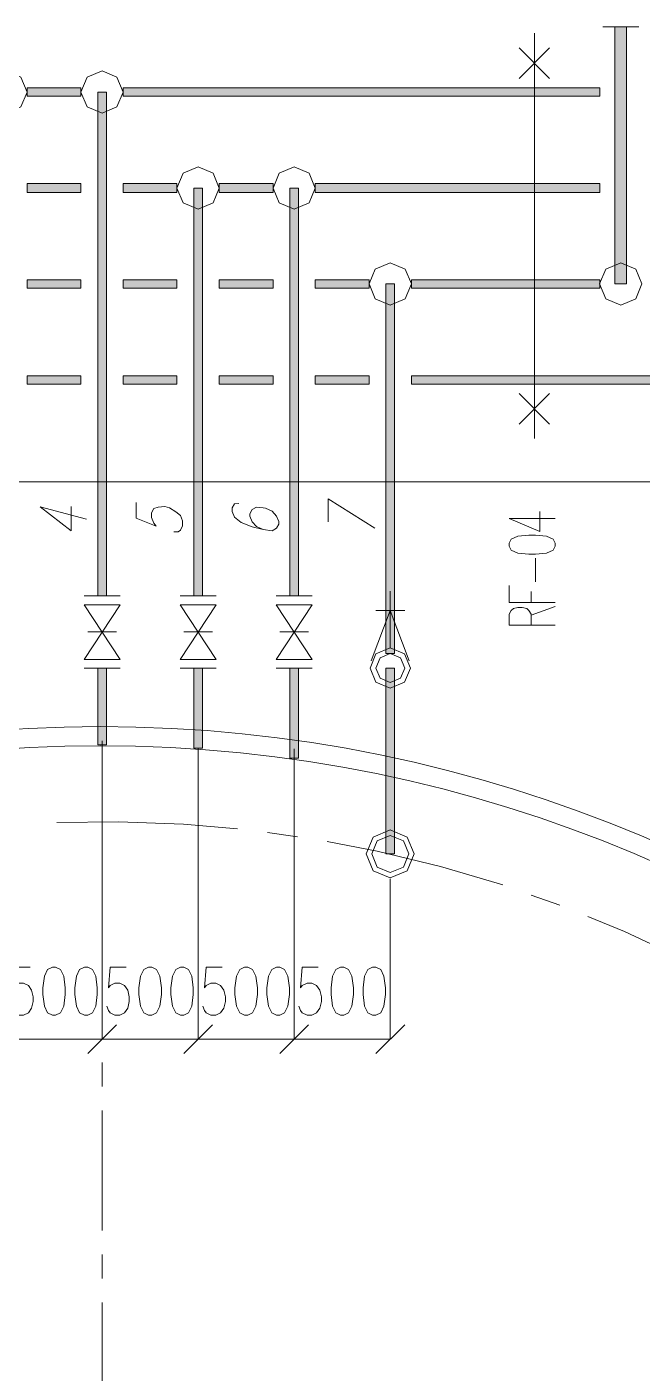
# Model space of a CAD drawing. Header units: millimetres. Extents: x 261 to 114907, y 32 to 1998430.
# Drawn here: x 64702 to 67905, y 1952178 to 1959191 of the extents above; entities that cross this region are included whole.
import ezdxf

# ---------------------------------------------------------------- set-up
doc = ezdxf.new("R2010")
doc.units = ezdxf.units.MM

msp = doc.modelspace()

# ---------------------------------------------------------------- hatches: boundary and pattern name
h = msp.add_hatch(color=0)
h.dxf.hatch_style = 2
h.paths.add_polyline_path([(67764.1, 1959191.3), (67824, 1959191.3), (67824, 1957852), (67764.1, 1957852)])
h = msp.add_hatch(color=0)
h.dxf.hatch_style = 2
h.paths.add_polyline_path([(64703.7, 1958829.8), (64703.7, 1958874.6), (64983.8, 1958874.6), (64983.8, 1958829.8)])
h = msp.add_hatch(color=0)
h.dxf.hatch_style = 2
h.paths.add_polyline_path([(65116.1, 1956226.6), (65071.3, 1956226.6), (65071.3, 1958852.2), (65116.1, 1958852.2)])
h = msp.add_hatch(color=0)
h.dxf.hatch_style = 2
h.paths.add_polyline_path([(65203.6, 1958829.8), (65203.6, 1958874.6), (67685.7, 1958874.6), (67685.7, 1958829.8)])
h = msp.add_hatch(color=0)
h.dxf.hatch_style = 2
h.paths.add_polyline_path([(64703.7, 1958329.5), (64703.7, 1958374.7), (64983.8, 1958374.7), (64983.8, 1958329.5)])
h = msp.add_hatch(color=0)
h.dxf.hatch_style = 2
h.paths.add_polyline_path([(65203.6, 1958329.5), (65203.6, 1958374.7), (65483.7, 1958374.7), (65483.7, 1958329.5)])
h = msp.add_hatch(color=0)
h.dxf.hatch_style = 2
h.paths.add_polyline_path([(65703.9, 1958329.5), (65703.9, 1958374.7), (65984, 1958374.7), (65984, 1958329.5)])
h = msp.add_hatch(color=0)
h.dxf.hatch_style = 2
h.paths.add_polyline_path([(66203.8, 1958329.5), (66203.8, 1958374.7), (67685.7, 1958374.7), (67685.7, 1958329.5)])
h = msp.add_hatch(color=0)
h.dxf.hatch_style = 2
h.paths.add_polyline_path([(65616.4, 1956226.6), (65571.2, 1956226.6), (65571.2, 1958351.9), (65616.4, 1958351.9)])
h = msp.add_hatch(color=0)
h.dxf.hatch_style = 2
h.paths.add_polyline_path([(66116.3, 1956226.6), (66071.5, 1956226.6), (66071.5, 1958351.9), (66116.3, 1958351.9)])
h = msp.add_hatch(color=0)
h.dxf.hatch_style = 2
h.paths.add_polyline_path([(64703.7, 1957829.6), (64703.7, 1957874.4), (64983.8, 1957874.4), (64983.8, 1957829.6)])
h = msp.add_hatch(color=0)
h.dxf.hatch_style = 2
h.paths.add_polyline_path([(65203.6, 1957829.6), (65203.6, 1957874.4), (65483.7, 1957874.4), (65483.7, 1957829.6)])
h = msp.add_hatch(color=0)
h.dxf.hatch_style = 2
h.paths.add_polyline_path([(65703.9, 1957829.6), (65703.9, 1957874.4), (65984, 1957874.4), (65984, 1957829.6)])
h = msp.add_hatch(color=0)
h.dxf.hatch_style = 2
h.paths.add_polyline_path([(66203.8, 1957829.6), (66203.8, 1957874.4), (66483.9, 1957874.4), (66483.9, 1957829.6)])
h = msp.add_hatch(color=0)
h.dxf.hatch_style = 2
h.paths.add_polyline_path([(66704.1, 1957829.6), (66704.1, 1957874.4), (67685.7, 1957874.4), (67685.7, 1957829.6)])
h = msp.add_hatch(color=0)
h.dxf.hatch_style = 2
h.paths.add_polyline_path([(66616.6, 1955926.7), (66571.3, 1955926.7), (66571.3, 1957852), (66616.6, 1957852)])
h = msp.add_hatch(color=0)
h.dxf.hatch_style = 2
h.paths.add_polyline_path([(64703.7, 1957329.3), (64703.7, 1957374.1), (64983.8, 1957374.1), (64983.8, 1957329.3)])
h = msp.add_hatch(color=0)
h.dxf.hatch_style = 2
h.paths.add_polyline_path([(65203.6, 1957329.3), (65203.6, 1957374.1), (65483.7, 1957374.1), (65483.7, 1957329.3)])
h = msp.add_hatch(color=0)
h.dxf.hatch_style = 2
h.paths.add_polyline_path([(65703.9, 1957329.3), (65703.9, 1957374.1), (65984, 1957374.1), (65984, 1957329.3)])
h = msp.add_hatch(color=0)
h.dxf.hatch_style = 2
h.paths.add_polyline_path([(66203.8, 1957329.3), (66203.8, 1957374.1), (66483.9, 1957374.1), (66483.9, 1957329.3)])
h = msp.add_hatch(color=0)
h.dxf.hatch_style = 2
h.paths.add_polyline_path([(66704.1, 1957329.3), (66704.1, 1957374.1), (70186.3, 1957374.1), (70186.3, 1957329.3)])
h = msp.add_hatch(color=0)
h.dxf.hatch_style = 2
h.paths.add_polyline_path([(65116.1, 1955451.4), (65071.3, 1955451.4), (65071.3, 1955851.3), (65116.1, 1955851.3)])
h = msp.add_hatch(color=0)
h.dxf.hatch_style = 2
h.paths.add_polyline_path([(65616.4, 1955433.7), (65571.2, 1955433.7), (65571.2, 1955851.3), (65616.4, 1955851.3)])
h = msp.add_hatch(color=0)
h.dxf.hatch_style = 2
h.paths.add_polyline_path([(66116.3, 1955381.1), (66071.5, 1955381.1), (66071.5, 1955851.3), (66116.3, 1955851.3)])
h = msp.add_hatch(color=0)
h.dxf.hatch_style = 2
h.paths.add_polyline_path([(66616.6, 1954882.5), (66571.3, 1954882.5), (66571.3, 1955851.3), (66616.6, 1955851.3)])

# ---------------------------------------------------------------- linework, layer by layer
at = {"color": 0, "lineweight": 0}
for points in [[(67344.4, 1957046.2), (67344.4, 1959158.1)], [(67700.3, 1959191.3), (67887.8, 1959191.3)], [(67423.7, 1958922.4), (67264.7, 1959081.8)], [(67264.7, 1958922.4), (67423.7, 1959081.8)], [(67423.7, 1957281.5), (67264.7, 1957122)], [(67264.7, 1957281.5), (67423.7, 1957122)], [(62915.9, 1956821.7), (69682.6, 1956821.7)], [(65013.1, 1956626.9), (64771, 1956691.5), (64932.6, 1956566.1), (64932.6, 1956692.8)], [(65271.3, 1956713.9), (65271.3, 1956631.2), (65374.7, 1956591.1), (65363.5, 1956606.6), (65351.8, 1956635.1), (65351.8, 1956660.5), (65363.5, 1956682.9), (65386.3, 1956689.4), (65420.8, 1956692.8), (65444.1, 1956686.4), (65478.5, 1956664.4), (65501.8, 1956645.9), (65513, 1956617.4), (65513, 1956592), (65501.8, 1956569.6), (65490.2, 1956560.1), (65466.9, 1956560.1)], [(65932.7, 1956572.2), (65897.8, 1956588.1), (65875, 1956613.1), (65863.3, 1956641.6), (65863.3, 1956654), (65875, 1956676.5), (65897.8, 1956689.4), (65932.7, 1956686.4), (65943.9, 1956683.4), (65978.8, 1956667.8), (66001.7, 1956642.4), (66013.3, 1956614), (66013.3, 1956601.5), (66001.7, 1956579.1), (65978.8, 1956566.1), (65932.7, 1956572.2), (65875, 1956587.7), (65817.2, 1956609.7), (65782.8, 1956637.7), (65771.1, 1956666.1), (65771.1, 1956685.1), (65782.8, 1956707.5), (65806, 1956707.9)], [(66271.4, 1956612.3), (66271.4, 1956732.9), (66513.2, 1956579.1)], [(67453, 1956630.3), (67213, 1956630.3), (67372.8, 1956563.1), (67372.8, 1956666.1)], [(67350, 1956301.1), (67350, 1956424.4)], [(67453, 1956193), (67213, 1956193), (67213, 1956280.4)], [(64999.8, 1956226.6), (65187.2, 1956226.6)], [(65500.1, 1956226.6), (65687.5, 1956226.6)], [(65999.9, 1956226.6), (66187.8, 1956226.6)], [(66594.2, 1955956.4), (66594.2, 1956251.6)], [(67327.2, 1956193), (67327.2, 1956249.4)], [(64999.8, 1956181.3), (65187.2, 1955896.5)], [(65187.2, 1956181.3), (64999.8, 1955896.5)], [(64999.8, 1956181.3), (65187.2, 1956181.3)], [(65500.1, 1956181.3), (65687.5, 1955896.5)], [(65687.5, 1956181.3), (65500.1, 1955896.5)], [(65500.1, 1956181.3), (65687.5, 1956181.3)], [(65999.9, 1956181.3), (66187.8, 1955896.5)], [(66187.8, 1956181.3), (65999.9, 1955896.5)], [(65999.9, 1956181.3), (66187.8, 1956181.3)], [(66594.2, 1956151.6), (66495.5, 1955888.3)], [(66519.2, 1956151.6), (66669.2, 1956151.6)], [(66594.2, 1956151.6), (66692.4, 1955888.3)], [(67453, 1956074.5), (67213, 1956074.5), (67213, 1956131.3), (67224.2, 1956151.6), (67235.8, 1956161.9), (67258.7, 1956167.1), (67281.5, 1956167.1), (67304.3, 1956161.9), (67315.5, 1956151.6), (67327.2, 1956131.3), (67327.2, 1956074.5)], [(67327.2, 1956126.2), (67453, 1956172.3)], [(65168.7, 1956039.1), (65018.7, 1956039.1)], [(65669, 1956039.1), (65518.6, 1956039.1)], [(66168.9, 1956039.1), (66018.9, 1956039.1)], [(64999.8, 1955896.5), (65187.2, 1955896.5)], [(64999.8, 1955851.3), (65187.2, 1955851.3)], [(65500.1, 1955896.5), (65687.5, 1955896.5)], [(65500.1, 1955851.3), (65687.5, 1955851.3)], [(65999.9, 1955896.5), (66187.8, 1955896.5)], [(65999.9, 1955851.3), (66187.8, 1955851.3)], [(65093.7, 1955471.6), (65093.7, 1953915.6)], [(65093.7, 1955471.6), (65093.7, 1953915.6)], [(65093.7, 1954921.3), (65093.7, 1955451.4)], [(65593.6, 1955430.2), (65593.6, 1953915.6)], [(65593.6, 1955430.2), (65593.6, 1953915.6)], [(66093.9, 1955430.2), (66093.9, 1953915.6)], [(66093.9, 1955430.2), (66093.9, 1953915.6)], [(65799.1, 1955013.1), (65517.7, 1955038.1), (65178.6, 1955050.6), (64858, 1955046.7)], [(66110.7, 1954972.6), (65955.1, 1954994.2)], [(67180.2, 1954721), (66854.9, 1954817.5), (66525.2, 1954897.6), (66265.8, 1954947.2)], [(65093.7, 1954671.4), (65093.7, 1954796.4)], [(66594.2, 1954753.7), (66594.2, 1953915.6)], [(67476.3, 1954616.2), (67328, 1954668.4)], [(65093.7, 1953921.2), (65093.7, 1954546.4)], [(68468.7, 1954145.7), (68420.4, 1954175), (68120.9, 1954334.4), (67814.1, 1954478.8), (67621.9, 1954557.6)], [(64718.4, 1954292.6), (64635.2, 1954292.6), (64627, 1954185.8), (64635.2, 1954197.4), (64660.2, 1954209.5), (64685.2, 1954209.5), (64710.2, 1954197.4), (64727, 1954173.7), (64735.2, 1954137.9), (64735.2, 1954114.2), (64727, 1954078.5), (64710.2, 1954054.8), (64685.2, 1954042.7), (64660.2, 1954042.7), (64635.2, 1954054.8), (64627, 1954066.4), (64618.4, 1954090.5)], [(65218.7, 1954292.6), (65135.5, 1954292.6), (65126.9, 1954185.8), (65135.5, 1954197.4), (65160.5, 1954209.5), (65185.5, 1954209.5), (65210.5, 1954197.4), (65226.9, 1954173.7), (65235.5, 1954137.9), (65235.5, 1954114.2), (65226.9, 1954078.5), (65210.5, 1954054.8), (65185.5, 1954042.7), (65160.5, 1954042.7), (65135.5, 1954054.8), (65126.9, 1954066.4), (65118.7, 1954090.5)], [(65719, 1954292.6), (65635.4, 1954292.6), (65627.2, 1954185.8), (65635.4, 1954197.4), (65660.4, 1954209.5), (65685.4, 1954209.5), (65710.4, 1954197.4), (65727.2, 1954173.7), (65735.4, 1954137.9), (65735.4, 1954114.2), (65727.2, 1954078.5), (65710.4, 1954054.8), (65685.4, 1954042.7), (65660.4, 1954042.7), (65635.4, 1954054.8), (65627.2, 1954066.4), (65619, 1954090.5)], [(66218.9, 1954292.6), (66135.7, 1954292.6), (66127.1, 1954185.8), (66135.7, 1954197.4), (66160.7, 1954209.5), (66185.7, 1954209.5), (66210.7, 1954197.4), (66227.5, 1954173.7), (66235.7, 1954137.9), (66235.7, 1954114.2), (66227.5, 1954078.5), (66210.7, 1954054.8), (66185.7, 1954042.7), (66160.7, 1954042.7), (66135.7, 1954054.8), (66127.1, 1954066.4), (66118.9, 1954090.5)], [(65018.7, 1953842.7), (65168.7, 1953992.7)], [(65168.7, 1953992.7), (65018.7, 1953842.7)], [(65518.6, 1953842.7), (65669, 1953992.7)], [(65669, 1953992.7), (65518.6, 1953842.7)], [(66018.9, 1953842.7), (66168.9, 1953992.7)], [(66168.9, 1953992.7), (66018.9, 1953842.7)], [(66519.2, 1953842.7), (66669.2, 1953992.7)], [(64593.4, 1953917.7), (65093.7, 1953917.7)], [(65093.7, 1953917.7), (65593.6, 1953917.7)], [(65593.6, 1953917.7), (66093.9, 1953917.7)], [(66093.9, 1953917.7), (66594.2, 1953917.7)], [(65093.7, 1953671.2), (65093.7, 1953796.2)], [(65093.7, 1952921), (65093.7, 1953546.3)], [(65093.7, 1952671.1), (65093.7, 1952796)], [(65093.7, 1951920.9), (65093.7, 1952546.1)]]:
    msp.add_lwpolyline(points, dxfattribs=at)
for points in [[(67764.1, 1959191.3), (67824, 1959191.3), (67824, 1957852), (67764.1, 1957852)], [(64483.5, 1958852.2), (64515.9, 1958929.7), (64593.4, 1958962), (64671.4, 1958929.7), (64703.7, 1958852.2), (64671.4, 1958774.2), (64593.4, 1958742.3), (64515.9, 1958774.2)], [(64983.8, 1958852.2), (65015.7, 1958929.7), (65093.7, 1958962), (65171.3, 1958929.7), (65203.6, 1958852.2), (65171.3, 1958774.2), (65093.7, 1958742.3), (65015.7, 1958774.2)], [(64703.7, 1958829.8), (64703.7, 1958874.6), (64983.8, 1958874.6), (64983.8, 1958829.8)], [(65116.1, 1956226.6), (65071.3, 1956226.6), (65071.3, 1958852.2), (65116.1, 1958852.2)], [(65203.6, 1958829.8), (65203.6, 1958874.6), (67685.7, 1958874.6), (67685.7, 1958829.8)], [(65483.7, 1958351.9), (65516, 1958429.9), (65593.6, 1958462.2), (65671.6, 1958429.9), (65703.9, 1958351.9), (65671.6, 1958274.3), (65593.6, 1958242), (65516, 1958274.3)], [(65984, 1958351.9), (66016.3, 1958429.9), (66093.9, 1958462.2), (66171.9, 1958429.9), (66203.8, 1958351.9), (66171.9, 1958274.3), (66093.9, 1958242), (66016.3, 1958274.3)], [(64703.7, 1958329.5), (64703.7, 1958374.7), (64983.8, 1958374.7), (64983.8, 1958329.5)], [(65203.6, 1958329.5), (65203.6, 1958374.7), (65483.7, 1958374.7), (65483.7, 1958329.5)], [(65703.9, 1958329.5), (65703.9, 1958374.7), (65984, 1958374.7), (65984, 1958329.5)], [(66203.8, 1958329.5), (66203.8, 1958374.7), (67685.7, 1958374.7), (67685.7, 1958329.5)], [(65616.4, 1956226.6), (65571.2, 1956226.6), (65571.2, 1958351.9), (65616.4, 1958351.9)], [(66116.3, 1956226.6), (66071.5, 1956226.6), (66071.5, 1958351.9), (66116.3, 1958351.9)], [(66483.9, 1957852), (66516.2, 1957929.6), (66594.2, 1957961.9), (66671.7, 1957929.6), (66704.1, 1957852), (66671.7, 1957774), (66594.2, 1957741.7), (66516.2, 1957774)], [(67684, 1957852), (67716.3, 1957929.6), (67793.9, 1957961.9), (67871.8, 1957929.6), (67904.2, 1957852), (67871.8, 1957774), (67793.9, 1957741.7), (67716.3, 1957774)], [(64703.7, 1957829.6), (64703.7, 1957874.4), (64983.8, 1957874.4), (64983.8, 1957829.6)], [(65203.6, 1957829.6), (65203.6, 1957874.4), (65483.7, 1957874.4), (65483.7, 1957829.6)], [(65703.9, 1957829.6), (65703.9, 1957874.4), (65984, 1957874.4), (65984, 1957829.6)], [(66203.8, 1957829.6), (66203.8, 1957874.4), (66483.9, 1957874.4), (66483.9, 1957829.6)], [(66704.1, 1957829.6), (66704.1, 1957874.4), (67685.7, 1957874.4), (67685.7, 1957829.6)], [(66616.6, 1955926.7), (66571.3, 1955926.7), (66571.3, 1957852), (66616.6, 1957852)], [(64703.7, 1957329.3), (64703.7, 1957374.1), (64983.8, 1957374.1), (64983.8, 1957329.3)], [(65203.6, 1957329.3), (65203.6, 1957374.1), (65483.7, 1957374.1), (65483.7, 1957329.3)], [(65703.9, 1957329.3), (65703.9, 1957374.1), (65984, 1957374.1), (65984, 1957329.3)], [(66203.8, 1957329.3), (66203.8, 1957374.1), (66483.9, 1957374.1), (66483.9, 1957329.3)], [(66704.1, 1957329.3), (66704.1, 1957374.1), (70186.3, 1957374.1), (70186.3, 1957329.3)], [(67350, 1956445.1), (67315.5, 1956445.1), (67258.7, 1956450.2), (67224.2, 1956465.7), (67213, 1956486), (67213, 1956501.5), (67224.2, 1956522.2), (67258.7, 1956537.7), (67315.5, 1956542.9), (67350, 1956542.9), (67407.3, 1956537.7), (67441.4, 1956522.2), (67453, 1956501.5), (67453, 1956486), (67441.4, 1956465.7), (67407.3, 1956450.2)], [(66489, 1955851.3), (66519.6, 1955925.8), (66594.2, 1955956.4), (66668.3, 1955925.8), (66698.9, 1955851.3), (66668.3, 1955777.1), (66594.2, 1955746.5), (66519.6, 1955777.1)], [(66519.2, 1955851.3), (66541.2, 1955904.7), (66594.2, 1955926.7), (66647.2, 1955904.7), (66669.2, 1955851.3), (66647.2, 1955798.2), (66594.2, 1955776.3), (66541.2, 1955798.2)], [(65116.1, 1955451.4), (65071.3, 1955451.4), (65071.3, 1955851.3), (65116.1, 1955851.3)], [(65616.4, 1955433.7), (65571.2, 1955433.7), (65571.2, 1955851.3), (65616.4, 1955851.3)], [(66116.3, 1955381.1), (66071.5, 1955381.1), (66071.5, 1955851.3), (66116.3, 1955851.3)], [(66616.6, 1954882.5), (66571.3, 1954882.5), (66571.3, 1955851.3), (66616.6, 1955851.3)], [(66468.8, 1954882.5), (66505.4, 1954970.9), (66594.2, 1955007.5), (66682.5, 1954970.9), (66719.1, 1954882.5), (66682.5, 1954794.2), (66594.2, 1954757.6), (66505.4, 1954794.2)], [(66497.7, 1954882.5), (66526.1, 1954950.6), (66594.2, 1954978.6), (66662.3, 1954950.6), (66690.3, 1954882.5), (66662.3, 1954814.5), (66594.2, 1954786), (66526.1, 1954814.5)], [(64835.2, 1954292.6), (64810.2, 1954281), (64793.8, 1954245.2), (64785.2, 1954185.8), (64785.2, 1954150), (64793.8, 1954090.5), (64810.2, 1954054.8), (64835.2, 1954042.7), (64852, 1954042.7), (64877, 1954054.8), (64893.8, 1954090.5), (64902, 1954150), (64902, 1954185.8), (64893.8, 1954245.2), (64877, 1954281), (64852, 1954292.6)], [(65001.9, 1954292.6), (64976.9, 1954281), (64960.1, 1954245.2), (64952, 1954185.8), (64952, 1954150), (64960.1, 1954090.5), (64976.9, 1954054.8), (65001.9, 1954042.7), (65018.7, 1954042.7), (65043.7, 1954054.8), (65060.5, 1954090.5), (65068.7, 1954150), (65068.7, 1954185.8), (65060.5, 1954245.2), (65043.7, 1954281), (65018.7, 1954292.6)], [(65335.5, 1954292.6), (65310.5, 1954281), (65293.7, 1954245.2), (65285.5, 1954185.8), (65285.5, 1954150), (65293.7, 1954090.5), (65310.5, 1954054.8), (65335.5, 1954042.7), (65352.3, 1954042.7), (65377.3, 1954054.8), (65393.6, 1954090.5), (65402.3, 1954150), (65402.3, 1954185.8), (65393.6, 1954245.2), (65377.3, 1954281), (65352.3, 1954292.6)], [(65502.2, 1954292.6), (65477.2, 1954281), (65460.4, 1954245.2), (65452.2, 1954185.8), (65452.2, 1954150), (65460.4, 1954090.5), (65477.2, 1954054.8), (65502.2, 1954042.7), (65518.6, 1954042.7), (65543.6, 1954054.8), (65560.4, 1954090.5), (65568.6, 1954150), (65568.6, 1954185.8), (65560.4, 1954245.2), (65543.6, 1954281), (65518.6, 1954292.6)], [(65835.3, 1954292.6), (65810.3, 1954281), (65794, 1954245.2), (65785.3, 1954185.8), (65785.3, 1954150), (65794, 1954090.5), (65810.3, 1954054.8), (65835.3, 1954042.7), (65852.1, 1954042.7), (65877.1, 1954054.8), (65893.9, 1954090.5), (65902.1, 1954150), (65902.1, 1954185.8), (65893.9, 1954245.2), (65877.1, 1954281), (65852.1, 1954292.6)], [(66002.1, 1954292.6), (65977.1, 1954281), (65960.7, 1954245.2), (65952.1, 1954185.8), (65952.1, 1954150), (65960.7, 1954090.5), (65977.1, 1954054.8), (66002.1, 1954042.7), (66018.9, 1954042.7), (66043.9, 1954054.8), (66060.7, 1954090.5), (66068.9, 1954150), (66068.9, 1954185.8), (66060.7, 1954245.2), (66043.9, 1954281), (66018.9, 1954292.6)], [(66335.6, 1954292.6), (66310.6, 1954281), (66293.8, 1954245.2), (66285.6, 1954185.8), (66285.6, 1954150), (66293.8, 1954090.5), (66310.6, 1954054.8), (66335.6, 1954042.7), (66352.4, 1954042.7), (66377.4, 1954054.8), (66393.8, 1954090.5), (66402.4, 1954150), (66402.4, 1954185.8), (66393.8, 1954245.2), (66377.4, 1954281), (66352.4, 1954292.6)], [(66502.4, 1954292.6), (66477.4, 1954281), (66460.6, 1954245.2), (66452.4, 1954185.8), (66452.4, 1954150), (66460.6, 1954090.5), (66477.4, 1954054.8), (66502.4, 1954042.7), (66519.2, 1954042.7), (66544.2, 1954054.8), (66560.6, 1954090.5), (66569.2, 1954150), (66569.2, 1954185.8), (66560.6, 1954245.2), (66544.2, 1954281), (66519.2, 1954292.6)]]:
    msp.add_lwpolyline(points, close=True, dxfattribs=at)
for centre, major_axis, ratio in [((65083, 1948299.6), (0, 7246.5), 0.999257), ((65083.4, 1948299.6), (0, 7146.6), 0.999246)]:
    msp.add_ellipse(centre, major_axis=major_axis, ratio=ratio, start_param=0, end_param=6.283185, dxfattribs=at)

doc.saveas('drawing.dxf')
